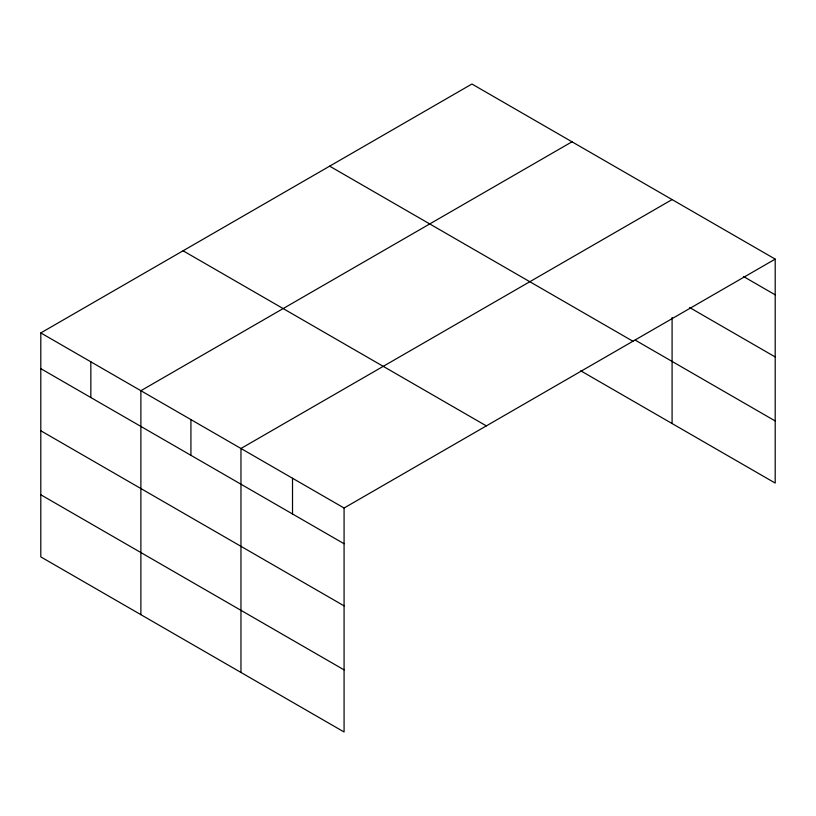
<?xml version="1.0" encoding="UTF-8"?>
<svg xmlns="http://www.w3.org/2000/svg" width="816" height="816" viewBox="0 0 816 816"><rect width="100%" height="100%" fill="white"/><g stroke="black" fill="none" stroke-linecap="round" stroke-linejoin="round"><path stroke-width="1.22" d="M775.2 259.111L471.923 84.017L40.8 332.928L40.8 556.889L344.077 731.983L344.077 508.021L775.2 259.111L775.2 483.072L580.706 370.79M572.006 141.8L140.882 390.711L140.882 614.672M672.088 199.583L240.965 448.484L240.965 672.455M743.386 276.461L775.2 294.831M689.642 307.55L775.2 356.949M635.103 340.068L775.2 420.954M329.654 166.158L632.93 341.251M183.07 250.787L486.346 425.881M40.8 332.928L344.077 508.021M40.8 368.648L344.077 543.742M40.8 430.766L344.077 605.86M40.8 494.771L344.077 669.865M672.088 317.495L672.088 423.545M292.516 478.258L292.516 513.968M190.924 419.597L190.924 455.318M90.841 361.814L90.841 397.535"/></g></svg>
